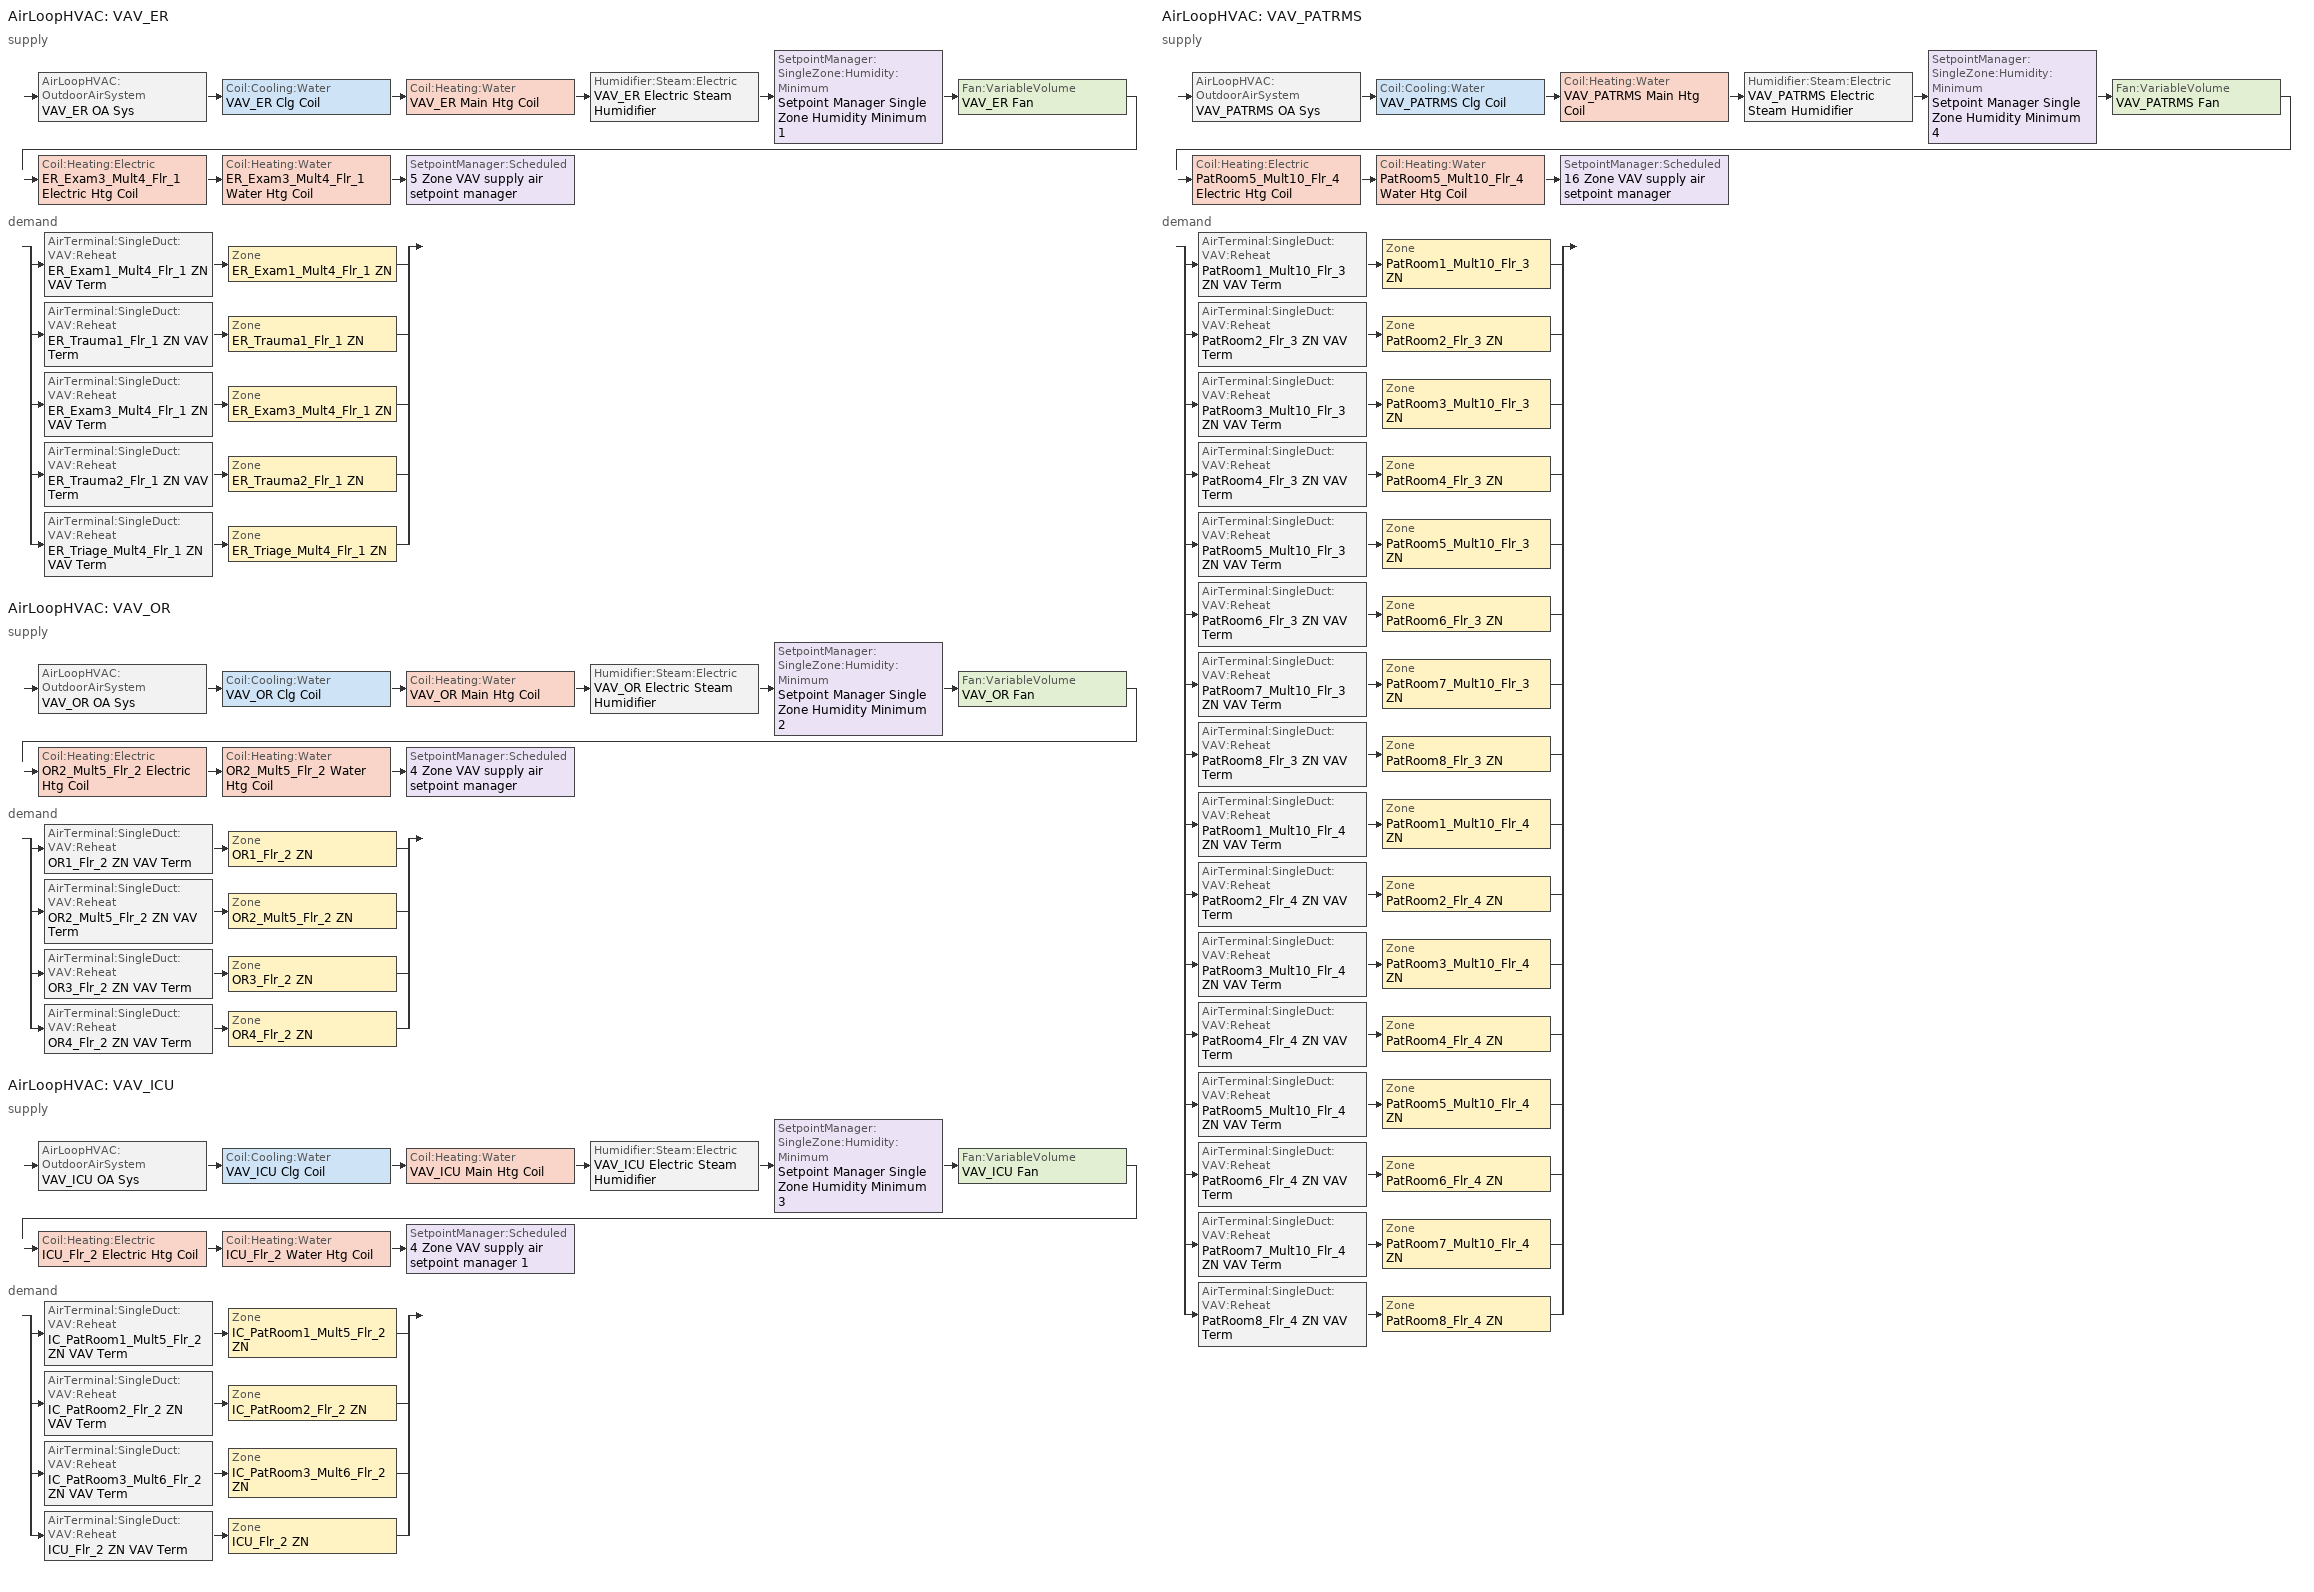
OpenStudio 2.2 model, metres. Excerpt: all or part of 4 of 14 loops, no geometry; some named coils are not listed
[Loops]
AirLoopHVAC 'VAV_ER'
 supply: AirLoopHVAC:OutdoorAirSystem 'VAV_ER OA Sys' > Coil:Cooling:Water 'VAV_ER Clg Coil' > Coil:Heating:Water 'VAV_ER Main Htg Coil' > Humidifier:Steam:Electric 'VAV_ER Electric Steam Humidifier' > SetpointManager:SingleZone:Humidity:Minimum 'Setpoint Manager Single Zone Humidity Minimum 1' > Fan:VariableVolume 'VAV_ER Fan' > Coil:Heating:Electric 'ER_Exam3_Mult4_Flr_1 Electric Htg Coil' > Coil:Heating:Water 'ER_Exam3_Mult4_Flr_1 Water Htg Coil' > SetpointManager:Scheduled '5 Zone VAV supply air setpoint manager'
 demand: split
  | AirTerminal:SingleDuct:VAV:Reheat 'ER_Exam1_Mult4_Flr_1 ZN VAV Term' > Zone 'ER_Exam1_Mult4_Flr_1 ZN'
  | AirTerminal:SingleDuct:VAV:Reheat 'ER_Trauma1_Flr_1 ZN VAV Term' > Zone 'ER_Trauma1_Flr_1 ZN'
  | AirTerminal:SingleDuct:VAV:Reheat 'ER_Exam3_Mult4_Flr_1 ZN VAV Term' > Zone 'ER_Exam3_Mult4_Flr_1 ZN'
  | AirTerminal:SingleDuct:VAV:Reheat 'ER_Trauma2_Flr_1 ZN VAV Term' > Zone 'ER_Trauma2_Flr_1 ZN'
  | AirTerminal:SingleDuct:VAV:Reheat 'ER_Triage_Mult4_Flr_1 ZN VAV Term' > Zone 'ER_Triage_Mult4_Flr_1 ZN'
AirLoopHVAC 'VAV_OR'
 supply: AirLoopHVAC:OutdoorAirSystem 'VAV_OR OA Sys' > Coil:Cooling:Water 'VAV_OR Clg Coil' > Coil:Heating:Water 'VAV_OR Main Htg Coil' > Humidifier:Steam:Electric 'VAV_OR Electric Steam Humidifier' > SetpointManager:SingleZone:Humidity:Minimum 'Setpoint Manager Single Zone Humidity Minimum 2' > Fan:VariableVolume 'VAV_OR Fan' > Coil:Heating:Electric 'OR2_Mult5_Flr_2 Electric Htg Coil' > Coil:Heating:Water 'OR2_Mult5_Flr_2 Water Htg Coil' > SetpointManager:Scheduled '4 Zone VAV supply air setpoint manager'
 demand: split
  | AirTerminal:SingleDuct:VAV:Reheat 'OR1_Flr_2 ZN VAV Term' > Zone 'OR1_Flr_2 ZN'
  | AirTerminal:SingleDuct:VAV:Reheat 'OR2_Mult5_Flr_2 ZN VAV Term' > Zone 'OR2_Mult5_Flr_2 ZN'
  | AirTerminal:SingleDuct:VAV:Reheat 'OR3_Flr_2 ZN VAV Term' > Zone 'OR3_Flr_2 ZN'
  | AirTerminal:SingleDuct:VAV:Reheat 'OR4_Flr_2 ZN VAV Term' > Zone 'OR4_Flr_2 ZN'
AirLoopHVAC 'VAV_ICU'
 supply: AirLoopHVAC:OutdoorAirSystem 'VAV_ICU OA Sys' > Coil:Cooling:Water 'VAV_ICU Clg Coil' > Coil:Heating:Water 'VAV_ICU Main Htg Coil' > Humidifier:Steam:Electric 'VAV_ICU Electric Steam Humidifier' > SetpointManager:SingleZone:Humidity:Minimum 'Setpoint Manager Single Zone Humidity Minimum 3' > Fan:VariableVolume 'VAV_ICU Fan' > Coil:Heating:Electric 'ICU_Flr_2 Electric Htg Coil' > Coil:Heating:Water 'ICU_Flr_2 Water Htg Coil' > SetpointManager:Scheduled '4 Zone VAV supply air setpoint manager 1'
 demand: split
  | AirTerminal:SingleDuct:VAV:Reheat 'IC_PatRoom1_Mult5_Flr_2 ZN VAV Term' > Zone 'IC_PatRoom1_Mult5_Flr_2 ZN'
  | AirTerminal:SingleDuct:VAV:Reheat 'IC_PatRoom2_Flr_2 ZN VAV Term' > Zone 'IC_PatRoom2_Flr_2 ZN'
  | AirTerminal:SingleDuct:VAV:Reheat 'IC_PatRoom3_Mult6_Flr_2 ZN VAV Term' > Zone 'IC_PatRoom3_Mult6_Flr_2 ZN'
  | AirTerminal:SingleDuct:VAV:Reheat 'ICU_Flr_2 ZN VAV Term' > Zone 'ICU_Flr_2 ZN'
AirLoopHVAC 'VAV_PATRMS'
 supply: AirLoopHVAC:OutdoorAirSystem 'VAV_PATRMS OA Sys' > Coil:Cooling:Water 'VAV_PATRMS Clg Coil' > Coil:Heating:Water 'VAV_PATRMS Main Htg Coil' > Humidifier:Steam:Electric 'VAV_PATRMS Electric Steam Humidifier' > SetpointManager:SingleZone:Humidity:Minimum 'Setpoint Manager Single Zone Humidity Minimum 4' > Fan:VariableVolume 'VAV_PATRMS Fan' > Coil:Heating:Electric 'PatRoom5_Mult10_Flr_4 Electric Htg Coil' > Coil:Heating:Water 'PatRoom5_Mult10_Flr_4 Water Htg Coil' > SetpointManager:Scheduled '16 Zone VAV supply air setpoint manager'
 demand: split
  | AirTerminal:SingleDuct:VAV:Reheat 'PatRoom1_Mult10_Flr_3 ZN VAV Term' > Zone 'PatRoom1_Mult10_Flr_3 ZN'
  | AirTerminal:SingleDuct:VAV:Reheat 'PatRoom2_Flr_3 ZN VAV Term' > Zone 'PatRoom2_Flr_3 ZN'
  | AirTerminal:SingleDuct:VAV:Reheat 'PatRoom3_Mult10_Flr_3 ZN VAV Term' > Zone 'PatRoom3_Mult10_Flr_3 ZN'
  | AirTerminal:SingleDuct:VAV:Reheat 'PatRoom4_Flr_3 ZN VAV Term' > Zone 'PatRoom4_Flr_3 ZN'
  | AirTerminal:SingleDuct:VAV:Reheat 'PatRoom5_Mult10_Flr_3 ZN VAV Term' > Zone 'PatRoom5_Mult10_Flr_3 ZN'
  | AirTerminal:SingleDuct:VAV:Reheat 'PatRoom6_Flr_3 ZN VAV Term' > Zone 'PatRoom6_Flr_3 ZN'
  | AirTerminal:SingleDuct:VAV:Reheat 'PatRoom7_Mult10_Flr_3 ZN VAV Term' > Zone 'PatRoom7_Mult10_Flr_3 ZN'
  | AirTerminal:SingleDuct:VAV:Reheat 'PatRoom8_Flr_3 ZN VAV Term' > Zone 'PatRoom8_Flr_3 ZN'
  | AirTerminal:SingleDuct:VAV:Reheat 'PatRoom1_Mult10_Flr_4 ZN VAV Term' > Zone 'PatRoom1_Mult10_Flr_4 ZN'
  | AirTerminal:SingleDuct:VAV:Reheat 'PatRoom2_Flr_4 ZN VAV Term' > Zone 'PatRoom2_Flr_4 ZN'
  | AirTerminal:SingleDuct:VAV:Reheat 'PatRoom3_Mult10_Flr_4 ZN VAV Term' > Zone 'PatRoom3_Mult10_Flr_4 ZN'
  | AirTerminal:SingleDuct:VAV:Reheat 'PatRoom4_Flr_4 ZN VAV Term' > Zone 'PatRoom4_Flr_4 ZN'
  | AirTerminal:SingleDuct:VAV:Reheat 'PatRoom5_Mult10_Flr_4 ZN VAV Term' > Zone 'PatRoom5_Mult10_Flr_4 ZN'
  | AirTerminal:SingleDuct:VAV:Reheat 'PatRoom6_Flr_4 ZN VAV Term' > Zone 'PatRoom6_Flr_4 ZN'
  | AirTerminal:SingleDuct:VAV:Reheat 'PatRoom7_Mult10_Flr_4 ZN VAV Term' > Zone 'PatRoom7_Mult10_Flr_4 ZN'
  | AirTerminal:SingleDuct:VAV:Reheat 'PatRoom8_Flr_4 ZN VAV Term' > Zone 'PatRoom8_Flr_4 ZN'
[Sizing:Zone] Zone Cooling Design Supply Air Temperature Input Method=SupplyAirTemperature; Zone Cooling Design Supply Air Temperature {C}=12.8; Zone Cooling Design Supply Air Temperature Difference {deltaC}=11.11; Zone Heating Design Supply Air Temperature Input Method=SupplyAirTemperature; Zone Heating Design Supply Air Temperature {C}=40; Zone Heating Design Supply Air Temperature Difference {deltaC}=11.11; Zone Cooling Design Supply Air Humidity Ratio {kg-H2O/kg-air}=0.0085; Zone Heating Design Supply Air Humidity Ratio {kg-H2O/kg-air}=0.008; Cooling Design Air Flow Method=DesignDayWithLimit; Heating Design Air Flow Method=DesignDay; Account for Dedicated Outdoor Air System=No; Dedicated Outdoor Air System Control Strategy=NeutralSupplyAir; Dedicated Outdoor Air Low Setpoint Temperature for Design {C}=autosize; Dedicated Outdoor Air High Setpoint Temperature for Design {C}=autosize
ER_Exam1_Mult4_Flr_1 ZN; ER_Exam3_Mult4_Flr_1 ZN; ER_Trauma1_Flr_1 ZN; ER_Trauma2_Flr_1 ZN; ER_Triage_Mult4_Flr_1 ZN; ICU_Flr_2 ZN; IC_PatRoom1_Mult5_Flr_2 ZN; IC_PatRoom2_Flr_2 ZN; IC_PatRoom3_Mult6_Flr_2 ZN; OR1_Flr_2 ZN; OR2_Mult5_Flr_2 ZN; OR3_Flr_2 ZN; OR4_Flr_2 ZN; PatRoom1_Mult10_Flr_3 ZN; PatRoom1_Mult10_Flr_4 ZN; PatRoom2_Flr_3 ZN; PatRoom2_Flr_4 ZN; PatRoom3_Mult10_Flr_3 ZN; PatRoom3_Mult10_Flr_4 ZN; PatRoom4_Flr_3 ZN; PatRoom4_Flr_4 ZN; PatRoom5_Mult10_Flr_3 ZN; PatRoom5_Mult10_Flr_4 ZN; PatRoom6_Flr_3 ZN; PatRoom6_Flr_4 ZN; PatRoom7_Mult10_Flr_3 ZN; PatRoom7_Mult10_Flr_4 ZN; PatRoom8_Flr_3 ZN; PatRoom8_Flr_4 ZN
[Zone equipment]
ER_Exam1_Mult4_Flr_1 ZN: ER_Exam1_Mult4_Flr_1 ZN VAV Term
ER_Exam3_Mult4_Flr_1 ZN: ER_Exam3_Mult4_Flr_1 ZN VAV Term
ER_Trauma1_Flr_1 ZN: ER_Trauma1_Flr_1 ZN VAV Term
ER_Trauma2_Flr_1 ZN: ER_Trauma2_Flr_1 ZN VAV Term
ER_Triage_Mult4_Flr_1 ZN: ER_Triage_Mult4_Flr_1 ZN VAV Term
ICU_Flr_2 ZN: ICU_Flr_2 ZN VAV Term
IC_PatRoom1_Mult5_Flr_2 ZN: IC_PatRoom1_Mult5_Flr_2 ZN VAV Term
IC_PatRoom2_Flr_2 ZN: IC_PatRoom2_Flr_2 ZN VAV Term
IC_PatRoom3_Mult6_Flr_2 ZN: IC_PatRoom3_Mult6_Flr_2 ZN VAV Term
OR1_Flr_2 ZN: OR1_Flr_2 ZN VAV Term
OR2_Mult5_Flr_2 ZN: OR2_Mult5_Flr_2 ZN VAV Term
OR3_Flr_2 ZN: OR3_Flr_2 ZN VAV Term
OR4_Flr_2 ZN: OR4_Flr_2 ZN VAV Term
PatRoom1_Mult10_Flr_3 ZN: PatRoom1_Mult10_Flr_3 ZN VAV Term
PatRoom1_Mult10_Flr_4 ZN: PatRoom1_Mult10_Flr_4 ZN VAV Term
PatRoom2_Flr_3 ZN: PatRoom2_Flr_3 ZN VAV Term
PatRoom2_Flr_4 ZN: PatRoom2_Flr_4 ZN VAV Term
PatRoom3_Mult10_Flr_3 ZN: PatRoom3_Mult10_Flr_3 ZN VAV Term
PatRoom3_Mult10_Flr_4 ZN: PatRoom3_Mult10_Flr_4 ZN VAV Term
PatRoom4_Flr_3 ZN: PatRoom4_Flr_3 ZN VAV Term
PatRoom4_Flr_4 ZN: PatRoom4_Flr_4 ZN VAV Term
PatRoom5_Mult10_Flr_3 ZN: PatRoom5_Mult10_Flr_3 ZN VAV Term
PatRoom5_Mult10_Flr_4 ZN: PatRoom5_Mult10_Flr_4 ZN VAV Term
PatRoom6_Flr_3 ZN: PatRoom6_Flr_3 ZN VAV Term
PatRoom6_Flr_4 ZN: PatRoom6_Flr_4 ZN VAV Term
PatRoom7_Mult10_Flr_3 ZN: PatRoom7_Mult10_Flr_3 ZN VAV Term
PatRoom7_Mult10_Flr_4 ZN: PatRoom7_Mult10_Flr_4 ZN VAV Term
PatRoom8_Flr_3 ZN: PatRoom8_Flr_3 ZN VAV Term
PatRoom8_Flr_4 ZN: PatRoom8_Flr_4 ZN VAV Term
[SetpointManager:Scheduled] Control Variable=Temperature
Name | Schedule
5 Zone VAV supply air setpoint manager | Supply Air Temp - 55.04F 1
4 Zone VAV supply air setpoint manager | Supply Air Temp - 55.04F 2
4 Zone VAV supply air setpoint manager 1 | Supply Air Temp - 55.04F 3
16 Zone VAV supply air setpoint manager | Supply Air Temp - 55.04F 4
[AirLoopHVAC] Availability Schedule=Hospital HVACOperationSchd; Design Supply Air Flow Rate {m3/s}=AutoSize
Name | Availability Manager
VAV_ER | Availability Manager Night Cycle 2
VAV_OR | Availability Manager Night Cycle 3
VAV_ICU | Availability Manager Night Cycle 4
VAV_PATRMS | Availability Manager Night Cycle 5
[Sizing:System] Type of Load to Size On=Sensible; Preheat Design Temperature {C}=7; Preheat Design Humidity Ratio {kg-H2O/kg-Air}=0.008; Precool Design Temperature {C}=12.8; Precool Design Humidity Ratio {kg-H2O/kg-Air}=0.008; Central Cooling Design Supply Air Temperature {C}=12.8; Central Heating Design Supply Air Temperature {C}=12.8; Sizing Option=NonCoincident; 100% Outdoor Air in Cooling=No; 100% Outdoor Air in Heating=No; Central Cooling Design Supply Air Humidity Ratio {kg-H2O/kg-Air}=0.0085; Central Heating Design Supply Air Humidity Ratio {kg-H2O/kg-Air}=0.008; Cooling Design Air Flow Method=DesignDay; Cooling Design Air Flow Rate {m3/s}=0; Heating Design Air Flow Method=DesignDay; Heating Design Air Flow Rate {m3/s}=0; System Outdoor Air Method=ZoneSum; Zone Maximum Outdoor Air Fraction=1; Cooling Supply Air Flow Rate Per Floor Area {m3/s-m2}=0.00996765; Cooling Fraction of Autosized Cooling Supply Air Flow Rate=1; Cooling Supply Air Flow Rate Per Unit Cooling Capacity {m3/s-W}=3.94755e-05; Heating Supply Air Flow Rate Per Floor Area {m3/s-m2}=0.00996765; Heating Fraction of Autosized Heating Supply Air Flow Rate=1; Heating Fraction of Autosized Cooling Supply Air Flow Rate=1; Heating Supply Air Flow Rate Per Unit Heating Capacity {m3/s-W}=3.15882e-05; Cooling Design Capacity Method=CoolingDesignCapacity; Cooling Design Capacity {W}=autosize; Cooling Design Capacity Per Floor Area {W/m2}=234.7; Fraction of Autosized Cooling Design Capacity=1; Heating Design Capacity Method=HeatingDesignCapacity; Heating Design Capacity {W}=autosize; Heating Design Capacity Per Floor Area {W/m2}=157; Fraction of Autosized Heating Design Capacity=1; Central Cooling Capacity Control Method=OnOff
Name | Design Outdoor Air Flow Rate {m3/s} | Minimum System Air Flow Ratio
VAV_ER | 0.419317 | 1
VAV_OR | 1.83436 | 1
VAV_ICU | 2.26964 | 1
VAV_PATRMS | 1.64126 | 0.5
[Fan:VariableVolume] Availability Schedule=Always On Discrete; Maximum Flow Rate {m3/s}=Autosize; Fan Power Minimum Flow Rate Input Method=Fraction; Fan Power Minimum Flow Fraction=0.25; Fan Power Minimum Air Flow Rate {m3/s}=0; Motor In Airstream Fraction=1; Fan Power Coefficient 1=0.04076; Fan Power Coefficient 2=0.0881; Fan Power Coefficient 3=-0.0729; Fan Power Coefficient 4=0.9437; Fan Power Coefficient 5=0
Name | Fan Efficiency | Pressure Rise {Pa} | Motor Efficiency
VAV_ER Fan | 0.58175 | 996.356 | 0.895
VAV_OR Fan | 0.59605 | 1389.92 | 0.917
VAV_ICU Fan | 0.6006 | 1389.92 | 0.924
VAV_PATRMS Fan | 0.6084 | 1389.92 | 0.936
[Controller:OutdoorAir] Maximum Outdoor Air Flow Rate {m3/s}=Autosize; Economizer Control Type=NoEconomizer; Economizer Control Action Type=ModulateFlow; Economizer Maximum Limit Dry-Bulb Temperature {C}=28; Economizer Maximum Limit Enthalpy {J/kg}=64000; Economizer Minimum Limit Dry-Bulb Temperature {C}=-100; Lockout Type=NoLockout; Minimum Limit Type=FixedMinimum; Minimum Outdoor Air Schedule=Always On Discrete; High Humidity Control=No
Name | Minimum Outdoor Air Flow Rate {m3/s} | Controller Mechanical Ventilation | Heat Recovery Bypass Control Type
VAV_ER OA Controller | 0 | VAV_ER Vent Controller | BypassWhenWithinEconomizerLimits
VAV_OR OA Controller | 0 | VAV_OR Vent Controller | BypassWhenWithinEconomizerLimits
VAV_ICU OA Controller | autosize | VAV_ICU Vent Controller | BypassWhenOAFlowGreaterThanMinimum
VAV_PATRMS OA Controller | autosize | VAV_PATRMS Vent Controller | BypassWhenOAFlowGreaterThanMinimum
[Controller:MechanicalVentilation] Availability Schedule=Always On Discrete
Name | System Outdoor Air Method
VAV_ER Vent Controller; VAV_OR Vent Controller | VentilationRateProcedure
VAV_ICU Vent Controller; VAV_PATRMS Vent Controller | ZoneSum
[AirLoopHVAC:OutdoorAirSystem]
Name | Controller
VAV_ER OA Sys | VAV_ER OA Controller
VAV_OR OA Sys | VAV_OR OA Controller
VAV_ICU OA Sys | VAV_ICU OA Controller
VAV_PATRMS OA Sys | VAV_PATRMS OA Controller
[AvailabilityManager:NightCycle] Control Type=CycleOnAny; Thermostat Tolerance {deltaC}=1; Cycling Run Time {s}=3600
Availability Manager Night Cycle 2; Availability Manager Night Cycle 3; Availability Manager Night Cycle 4; Availability Manager Night Cycle 5
[AirTerminal:SingleDuct:VAV:Reheat] Availability Schedule=Always On Discrete; Maximum Air Flow Rate {m3/s}=AutoSize; Fixed Minimum Air Flow Rate {m3/s}=0; Maximum Hot Water or Steam Flow Rate {m3/s}=AutoSize; Minimum Hot Water or Steam Flow Rate {m3/s}=0; Convergence Tolerance=0.001; Damper Heating Action=ReverseWithLimits; Maximum Flow per Zone Floor Area During Reheat {m3/s-m2}=AutoSize; Maximum Flow Fraction During Reheat=0.5; Maximum Reheat Air Temperature {C}=40; Control For Outdoor Air=No
Name | Zone Minimum Air Flow Input Method | Constant Minimum Air Flow Fraction | Reheat Coil | Minimum Air Flow Fraction Schedule
ER_Exam1_Mult4_Flr_1 ZN VAV Term | Constant | 1 | ER_Exam1_Mult4_Flr_1 ZN Rht Coil
ER_Trauma1_Flr_1 ZN VAV Term | Constant | 1 | ER_Trauma1_Flr_1 ZN Rht Coil
ER_Exam3_Mult4_Flr_1 ZN VAV Term | Constant | 1 | ER_Exam3_Mult4_Flr_1 ZN Rht Coil
ER_Trauma2_Flr_1 ZN VAV Term | Constant | 1 | ER_Trauma2_Flr_1 ZN Rht Coil
ER_Triage_Mult4_Flr_1 ZN VAV Term | Constant | 1 | ER_Triage_Mult4_Flr_1 ZN Rht Coil
OR1_Flr_2 ZN VAV Term | Scheduled | 1 | OR1_Flr_2 ZN Rht Coil | Hospital OR_MinSA_Sched
OR2_Mult5_Flr_2 ZN VAV Term | Scheduled | 1 | OR2_Mult5_Flr_2 ZN Rht Coil | Hospital OR_MinSA_Sched
OR3_Flr_2 ZN VAV Term | Scheduled | 1 | OR3_Flr_2 ZN Rht Coil | Hospital OR_MinSA_Sched
OR4_Flr_2 ZN VAV Term | Scheduled | 1 | OR4_Flr_2 ZN Rht Coil | Hospital OR_MinSA_Sched
IC_PatRoom1_Mult5_Flr_2 ZN VAV Term | Constant | 0.5 | IC_PatRoom1_Mult5_Flr_2 ZN Rht Coil
IC_PatRoom2_Flr_2 ZN VAV Term | Constant | 0.5 | IC_PatRoom2_Flr_2 ZN Rht Coil
IC_PatRoom3_Mult6_Flr_2 ZN VAV Term | Constant | 0.5 | IC_PatRoom3_Mult6_Flr_2 ZN Rht Coil
ICU_Flr_2 ZN VAV Term | Constant | 1 | ICU_Flr_2 ZN Rht Coil
PatRoom1_Mult10_Flr_3 ZN VAV Term | Constant | 0.5 | PatRoom1_Mult10_Flr_3 ZN Rht Coil
PatRoom2_Flr_3 ZN VAV Term | Constant | 1 | PatRoom2_Flr_3 ZN Rht Coil
PatRoom3_Mult10_Flr_3 ZN VAV Term | Constant | 0.5 | PatRoom3_Mult10_Flr_3 ZN Rht Coil
PatRoom4_Flr_3 ZN VAV Term | Constant | 1 | PatRoom4_Flr_3 ZN Rht Coil
PatRoom5_Mult10_Flr_3 ZN VAV Term | Constant | 0.5 | PatRoom5_Mult10_Flr_3 ZN Rht Coil
PatRoom6_Flr_3 ZN VAV Term | Constant | 0.850259 | PatRoom6_Flr_3 ZN Rht Coil
PatRoom7_Mult10_Flr_3 ZN VAV Term | Constant | 0.5 | PatRoom7_Mult10_Flr_3 ZN Rht Coil
PatRoom8_Flr_3 ZN VAV Term | Constant | 0.822653 | PatRoom8_Flr_3 ZN Rht Coil
PatRoom1_Mult10_Flr_4 ZN VAV Term | Constant | 0.5 | PatRoom1_Mult10_Flr_4 ZN Rht Coil
PatRoom2_Flr_4 ZN VAV Term | Constant | 0.995979 | PatRoom2_Flr_4 ZN Rht Coil
PatRoom3_Mult10_Flr_4 ZN VAV Term | Constant | 0.5 | PatRoom3_Mult10_Flr_4 ZN Rht Coil
PatRoom4_Flr_4 ZN VAV Term | Constant | 0.971538 | PatRoom4_Flr_4 ZN Rht Coil
PatRoom5_Mult10_Flr_4 ZN VAV Term | Constant | 0.5 | PatRoom5_Mult10_Flr_4 ZN Rht Coil
PatRoom6_Flr_4 ZN VAV Term | Constant | 0.82803 | PatRoom6_Flr_4 ZN Rht Coil
PatRoom7_Mult10_Flr_4 ZN VAV Term | Constant | 0.5 | PatRoom7_Mult10_Flr_4 ZN Rht Coil
PatRoom8_Flr_4 ZN VAV Term | Constant | 0.791804 | PatRoom8_Flr_4 ZN Rht Coil
[Humidifier:Steam:Electric] Rated Capacity {m3/s}=3.72e-05; Rated Power {W}=100000
VAV_ER Electric Steam Humidifier; VAV_OR Electric Steam Humidifier; VAV_ICU Electric Steam Humidifier; VAV_PATRMS Electric Steam Humidifier
[SetpointManager:SingleZone:Humidity:Minimum] Control Variable=MinimumHumidityRatio
Name | Control Zone
Setpoint Manager Single Zone Humidity Minimum 1 | ER_Exam3_Mult4_Flr_1 ZN
Setpoint Manager Single Zone Humidity Minimum 2 | OR2_Mult5_Flr_2 ZN
Setpoint Manager Single Zone Humidity Minimum 3 | ICU_Flr_2 ZN
Setpoint Manager Single Zone Humidity Minimum 4 | PatRoom5_Mult10_Flr_4 ZN
[Coil:Heating:Electric] Availability Schedule=Always On Discrete
ER_Exam3_Mult4_Flr_1 Electric Htg Coil; OR2_Mult5_Flr_2 Electric Htg Coil; ICU_Flr_2 Electric Htg Coil; PatRoom5_Mult10_Flr_4 Electric Htg Coil
[Schedule:Ruleset]
Name | Default Day Schedule | Summer Design Day Schedule | Winter Design Day Schedule
Hospital HVACOperationSchd | Hospital HVACOperationSchd Default | Hospital HVACOperationSchd Summer Design Day | Hospital HVACOperationSchd Winter Design Day
Supply Air Temp - 55.04F 1 | Supply Air Temp - 55.04F Default 1
Supply Air Temp - 55.04F 2 | Supply Air Temp - 55.04F Default 2
Supply Air Temp - 55.04F 3 | Supply Air Temp - 55.04F Default 3
Supply Air Temp - 55.04F 4 | Supply Air Temp - 55.04F Default 4
Hospital OR_MinSA_Sched | Hospital OR_MinSA_Sched Default | Hospital OR_MinSA_Sched Summer Design Day | Hospital OR_MinSA_Sched Winter Design Day
[Schedule:Day]
Hospital HVACOperationSchd Default; Hospital HVACOperationSchd Winter Design Day; Hospital HVACOperationSchd Summer Design Day; Hospital OR_MinSA_Sched Summer Design Day: 24, 0, 1
Supply Air Temp - 55.04F Default 1; Supply Air Temp - 55.04F Default 2; Supply Air Temp - 55.04F Default 3; Supply Air Temp - 55.04F Default 4: 24, 0, 12.8
Hospital OR_MinSA_Sched Default; Hospital OR_MinSA_Sched Winter Design Day: 24, 0, 0.2
Hospital OR_MinSA_Sched Sat Day: 9, 0, 0.2, 17, 0, 1, 24, 0, 0.2
Hospital OR_MinSA_Sched Wkdy Day: 9, 0, 0.2, 18, 0, 1, 24, 0, 0.2
[Schedule:Rule] Schedule Ruleset=Hospital OR_MinSA_Sched; Date Specification Type=DateRange; Start Month=1; Start Day=1; End Month=12; End Day=31
Name | Rule Order | Day Schedule | Apply Saturday | Apply Monday | Apply Tuesday | Apply Wednesday | Apply Thursday | Apply Friday
Schedule Rule 31 | 1 | Hospital OR_MinSA_Sched Sat Day | Yes
Schedule Rule 32 | 0 | Hospital OR_MinSA_Sched Wkdy Day |  | Yes | Yes | Yes | Yes | Yes
[Schedule:Constant]
Always On Discrete: Value=1
